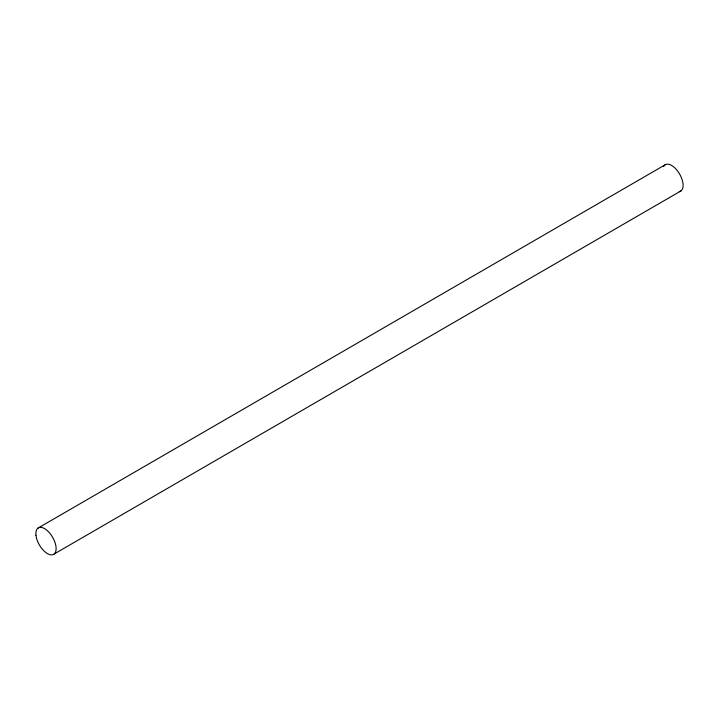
<?xml version="1.0" encoding="UTF-8"?>
<svg xmlns="http://www.w3.org/2000/svg" width="719" height="719" viewBox="0 0 719 719"><rect width="100%" height="100%" fill="white"/><g stroke="black" fill="none" stroke-linecap="round" stroke-linejoin="round"><path stroke-width="1.08" d="M37.936 528.141L664.949 164.921M54.051 554.079L681.064 190.859M663.637 166.565A15.288 7.648 59.9 0 1 679.131 173.252A15.288 7.648 59.9 0 1 679.203 191.613M35.959 535.224A15.288 7.648 59.9 0 0 52.19 554.834A15.288 7.648 59.9 0 0 49.827 533.264A15.288 7.648 59.9 0 0 35.959 535.224"/></g></svg>
